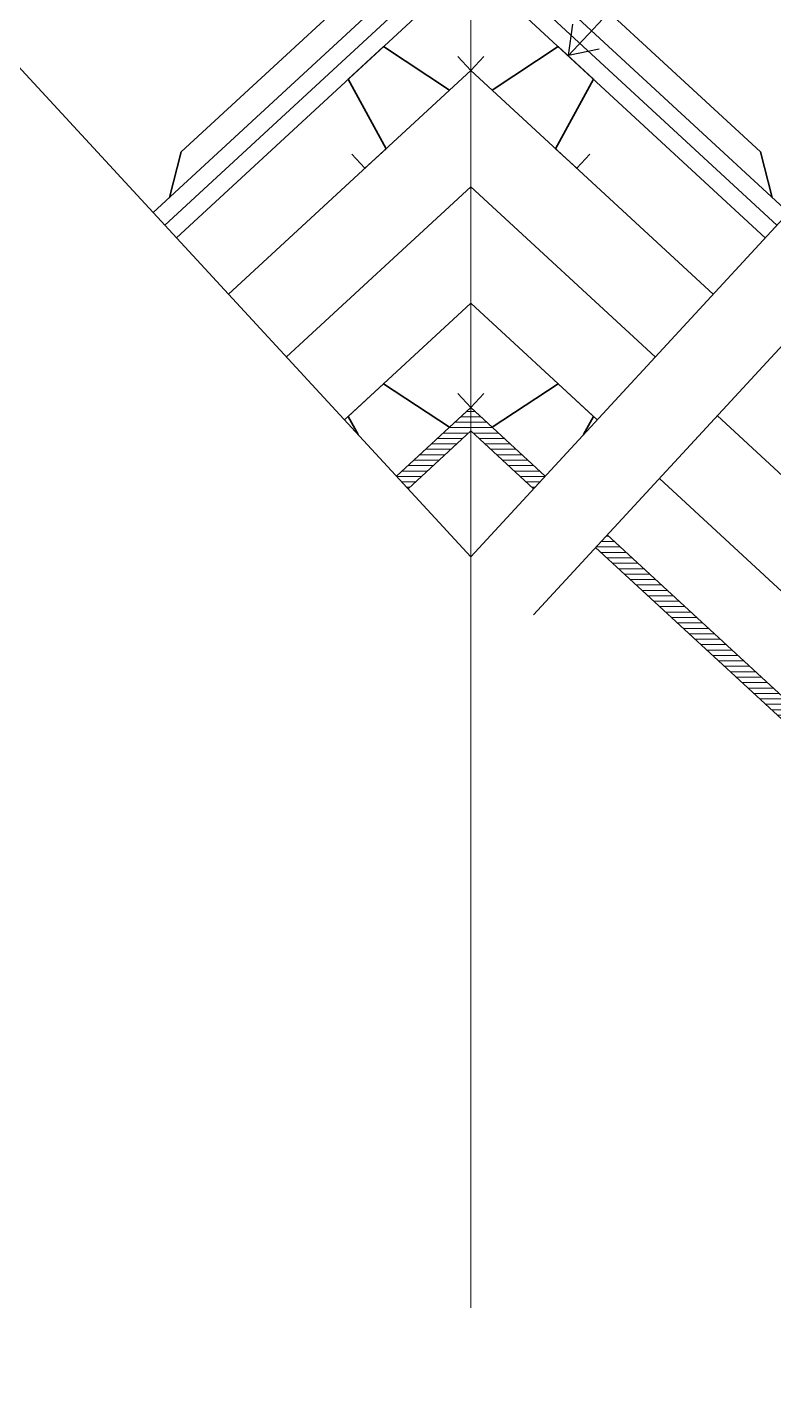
# Model space of a CAD drawing. Header units: metres. Extents: x 72 to 223, y -23 to 139.
# Drawn here: x 160.377 to 160.814, y 129.955 to 130.755 of the extents above; entities that cross this region are included whole.
import ezdxf

# ---------------------------------------------------------------- set-up
doc = ezdxf.new("R2010")
doc.units = ezdxf.units.M
doc.header["$LTSCALE"] = 5
doc.header["$MEASUREMENT"] = 0
doc.linetypes.add('HIDDEN', pattern=[0.375, 0.25, -0.125])
doc.layers.get('0').update_dxf_attribs({"color": 30})
for name, color, linetype, lineweight in [('A-ANNO-NOTE', 7, 'Continuous', 35), ('A-ANNO-SYMB', 3, 'Continuous', 18), ('A-DETL-MBND', 3, 'Continuous', 18), ('A-DETL-PATT', 8, 'Continuous', 18), ('A-FLOR-OVHD', 3, 'HIDDEN', 18), ('A-WALL-BATT', 8, 'BATTING', 18), ('A-WALL-FULL', 7, 'Continuous', 35), ('A-WALL-FULL-EXTR', 7, 'Continuous', 35)]:
    doc.layers.add(name, color=color, linetype=linetype, lineweight=lineweight)
doc.styles.add('E-ROMANS', font='romans.shx', dxfattribs={"width": 0.8})
doc.linetypes.add('BATTING', pattern='A,0.0001,-0.1,[134,ltypeshp.shx,S=0.1,R=0,X=-0.1,Y=0],-0.2,[134,ltypeshp.shx,S=0.1,R=180,X=0.1,Y=0],-0.1', length=0.4001)
doc.dimstyles.new('E-0005_TICK_18', dxfattribs={"dimscale": 0.001, "dimtxt": 9, "dimasz": 9, "dimexe": 4.5, "dimexo": 3, "dimgap": 4.5, "dimtad": 0, "dimdec": 0, "dimlfac": 1000, "dimzin": 0, "dimdsep": 46, "dimtxsty": 'E-ROMANS', "dimblk": 'OBLIQUE', "dimcen": 4.5, "dimclrd": 256, "dimclre": 256, "dimclrt": 256, "dimadec": 0, "dimazin": 0, "dimtfac": 1, "dimtdec": 0, "dimtmove": 1, "dimatfit": 3, "dimldrblk": 'OPEN90', "dimfxl": 1, "dimtfill": 1, "dimtolj": 1, "dimtzin": 0, "dimarcsym": 0})

# ---------------------------------------------------------------- blocks, each defined once
blk = doc.blocks.new('_Oblique')
at = {"color": 0, "linetype": 'ByBlock', "lineweight": -2}
blk.add_line((-0.5, -0.5), (0.5, 0.5), dxfattribs=at)

msp = doc.modelspace()

# ---------------------------------------------------------------- hatches: boundary and pattern name
at = {"layer": 'A-DETL-PATT'}
h = msp.add_hatch(dxfattribs=at)
h.set_pattern_fill('LINE', color=256, scale=0.001, style=0)
h.set_pattern_definition([(360, (218.0102136, 88.4936915), (8e-16, 0.003175), [])])
h.paths.add_polyline_path([(160.63639, 130.53286), (160.63639, 130.51925), (160.6731, 130.48536), (160.67988, 130.49271)])
h.paths.add_polyline_path([(160.71624, 130.45838), (160.70945, 130.45104), (160.89213, 130.28241), (160.99727, 130.3963), (160.99124, 130.40186), (160.89289, 130.29532), (160.85983, 130.32584)])
h.paths.add_polyline_path([(161.19132, 130.21759), (161.1853, 130.22315), (161.08016, 130.10925), (161.24704, 129.95521), (161.25382, 129.96256), (161.12603, 130.08052), (161.12603, 130.08052), (161.09297, 130.11104)])
h.paths.add_polyline_path([(160.5929, 130.49271), (160.63639, 130.53286), (160.63639, 130.51925), (160.59968, 130.48536)])

# ---------------------------------------------------------------- linework, layer by layer
at = {"layer": 'A-ANNO-SYMB'}
msp.add_lwpolyline([(160.63639, 131.03644), (160.63639, 130.00593)], dxfattribs=at)
at = {"layer": 'A-DETL-MBND'}
for p, q in [((160.59968, 130.48536), (160.63639, 130.51925)), ((160.6731, 130.48536), (160.63639, 130.51925)), ((160.89213, 130.28241), (160.70945, 130.45104))]:
    msp.add_line(p, q, dxfattribs=at)
at = {"layer": 'A-DETL-MBND', "ltscale": 2.5}
for points in [[(160.45724, 130.63967), (160.63639, 130.80504)], [(160.81553, 130.63967), (160.63639, 130.80504)]]:
    msp.add_lwpolyline(points, dxfattribs=at)
at = {"layer": 'A-DETL-MBND'}
for points in [[(160.49455, 130.59926), (160.63639, 130.73019)], [(160.77823, 130.59926), (160.63639, 130.73019)], [(160.56238, 130.52578), (160.63639, 130.5941)], [(160.7104, 130.52578), (160.63639, 130.5941)], [(160.89035, 130.3589), (160.74676, 130.49145)]]:
    msp.add_lwpolyline(points, dxfattribs=at)
at = {"layer": 'A-FLOR-OVHD'}
for points in [[(160.3148, 130.79398), (160.63639, 130.4456)], [(160.9186, 130.75133), (160.63639, 130.4456)], [(160.95509, 130.71714), (160.67313, 130.41168)]]:
    msp.add_lwpolyline(points, dxfattribs=at)
at = {"layer": 'A-WALL-BATT', "ltscale": 0.018}
for points in [[(160.52846, 130.56252), (160.63639, 130.66214)], [(160.74432, 130.56252), (160.63639, 130.66214)], [(160.92423, 130.39568), (160.78067, 130.52819)]]:
    msp.add_lwpolyline(points, dxfattribs=at)
at = {"layer": 'A-WALL-FULL'}
for p, q in [((160.45998, 130.65581), (160.4668, 130.68252)), ((160.81279, 130.65581), (160.80598, 130.68252))]:
    msp.add_line(p, q, dxfattribs=at)
for points in [[(160.4668, 130.68252), (160.61722, 130.82136)], [(160.80598, 130.68252), (160.65556, 130.82136)]]:
    msp.add_lwpolyline(points, dxfattribs=at)
at = {"layer": 'A-WALL-FULL-EXTR'}
for p, q in [((160.5929, 130.49271), (160.63639, 130.53286)), ((160.67988, 130.49271), (160.63639, 130.53286)), ((160.89289, 130.29532), (160.71624, 130.45838))]:
    msp.add_line(p, q, dxfattribs=at)
for points in [[(160.45046, 130.64702), (160.63639, 130.81865)], [(160.82232, 130.64702), (160.63639, 130.81865)], [(160.46403, 130.63232), (160.63639, 130.79143)], [(160.80875, 130.63232), (160.63639, 130.79143)], [(160.62876, 130.73845), (160.63639, 130.73019), (160.62399, 130.71874), (160.5852, 130.74418), (160.56453, 130.7251), (160.58679, 130.6844), (160.57439, 130.67296), (160.56676, 130.68122)], [(160.64402, 130.73845), (160.63639, 130.73019), (160.64879, 130.71874), (160.68758, 130.74418), (160.70824, 130.7251), (160.68599, 130.6844), (160.69839, 130.67296), (160.70602, 130.68122)], [(160.62876, 130.54112), (160.63639, 130.53286), (160.62399, 130.52141), (160.5852, 130.54685), (160.56453, 130.52777), (160.57034, 130.51715)], [(160.64402, 130.54112), (160.63639, 130.53286), (160.64879, 130.52141), (160.68758, 130.54685), (160.70824, 130.52777), (160.70244, 130.51715)]]:
    msp.add_lwpolyline(points, dxfattribs=at)

# ---------------------------------------------------------------- leaders
at = {"layer": 'A-ANNO-NOTE'}
msp.add_leader([(160.69358, 130.73904), (160.80227, 130.85508), (160.82828, 130.85508)], dimstyle='E-0005_TICK_18', override={"dimscale": 0.01, "dimasz": 1.5, "dimtad": 0, "dimldrblk": 'Open90'}, dxfattribs=at)

doc.saveas('drawing.dxf')
